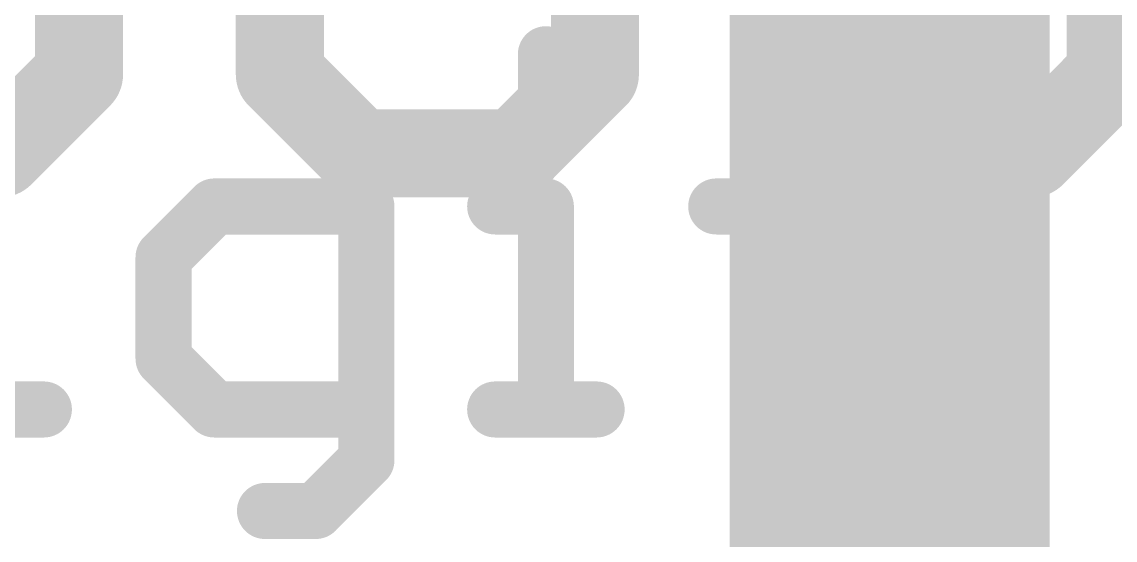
# Model space of a CAD drawing. Extents: x -27 to 80, y -18 to 25.
# Drawn here: x 22.011 to 25.48, y 5.262 to 6.907 of the extents above; entities that cross this region are included whole.
import ezdxf

# ---------------------------------------------------------------- set-up
doc = ezdxf.new("R2010")
doc.units = 0
for name, color, linetype in [('1', 12, 'CONTINUOUS'), ('21', 41, 'CONTINUOUS'), ('22', 40, 'CONTINUOUS')]:
    doc.layers.add(name, color=color, linetype=linetype)

msp = doc.modelspace()

# ---------------------------------------------------------------- linework, layer by layer
at = {"layer": '1', "const_width": 1.016}
msp.add_lwpolyline([(24.765, 0), (24.765, 8.89)], dxfattribs=at)
at = {"layer": '21', "const_width": 0.1778}
for points in [[(23.6738, 6.8039), (23.6738, 6.6429)], [(24.3754, 6.4819), (24.3754, 5.8379)], [(22.6213, 6.3209), (22.4603, 6.1599)], [(23.1044, 6.3209), (22.6213, 6.3209)], [(23.1044, 5.5159), (23.1044, 6.3209)], [(23.5128, 6.3209), (23.6738, 6.3209)], [(23.6738, 6.3209), (23.6738, 5.6769)], [(24.2144, 6.3209), (24.5364, 6.3209)], [(22.4603, 6.1599), (22.4603, 5.8379)], [(22.4603, 5.8379), (22.6213, 5.6769)], [(24.3754, 5.8379), (24.5364, 5.6769)], [(21.7587, 5.6769), (22.0807, 5.6769)], [(22.6213, 5.6769), (23.1044, 5.6769)], [(23.5128, 5.6769), (23.8348, 5.6769)], [(22.9434, 5.3549), (23.1044, 5.5159)], [(22.7823, 5.3549), (22.9434, 5.3549)]]:
    msp.add_lwpolyline(points, dxfattribs=at)
at = {"layer": '21', "const_width": 0.0889}
for points in [[(23.7183, 6.8039, 1), (23.6294, 6.8039)], [(23.6294, 6.6429, 1), (23.7183, 6.6429)], [(24.4199, 6.4819, 1), (24.331, 6.4819)], [(22.6213, 6.3654, 1), (22.6213, 6.2765)], [(22.6528, 6.2895, 1), (22.5899, 6.3523)], [(23.1488, 6.3209, 1), (23.0599, 6.3209)], [(23.1044, 6.2765, 1), (23.1044, 6.3654)], [(23.5128, 6.3654, 1), (23.5128, 6.2765)], [(23.7183, 6.3209, 1), (23.6294, 6.3209)], [(23.6738, 6.2765, 1), (23.6738, 6.3654)], [(24.2144, 6.3654, 1), (24.2144, 6.2765)], [(24.5364, 6.2765, 1), (24.5364, 6.3654)], [(22.5048, 6.1599, 1), (22.4159, 6.1599)], [(22.4289, 6.1913, 1), (22.4918, 6.1285)], [(22.4918, 5.8693, 1), (22.4289, 5.8065)], [(24.4069, 5.8693, 1), (24.344, 5.8065)], [(22.4159, 5.8379, 1), (22.5048, 5.8379)], [(24.331, 5.8379, 1), (24.4199, 5.8379)], [(22.0807, 5.6324, 1), (22.0807, 5.7214)], [(22.6213, 5.7214, 1), (22.6213, 5.6324)], [(23.1044, 5.6324, 1), (23.1044, 5.7214)], [(23.5128, 5.7214, 1), (23.5128, 5.6324)], [(23.8348, 5.6324, 1), (23.8348, 5.7214)], [(22.5899, 5.6455, 1), (22.6528, 5.7083)], [(24.505, 5.6455, 1), (24.5679, 5.7083)], [(23.6294, 5.6769, 1), (23.7183, 5.6769)], [(23.1358, 5.4845, 1), (23.0729, 5.5473)], [(23.0599, 5.5159, 1), (23.1488, 5.5159)], [(22.7823, 5.3993, 1), (22.7823, 5.3104)], [(22.9119, 5.3863, 1), (22.9748, 5.3235)], [(22.9434, 5.3104, 1), (22.9434, 5.3993)]]:
    msp.add_lwpolyline(points, format="xyb", dxfattribs=at)
at = {"layer": '22', "const_width": 0.2794}
for points in [[(22.1922, 7.7396), (22.1922, 6.7397)], [(25.4666, 7.7396), (25.4666, 6.7397)], [(22.8295, 6.9897), (23.0795, 7.2396)], [(23.8294, 7.2396), (23.8294, 6.7397)], [(22.8295, 6.7397), (22.8295, 6.9897)], [(22.1922, 6.7397), (21.9423, 6.4897)], [(23.0795, 6.4897), (22.8295, 6.7397)], [(23.8294, 6.7397), (23.5794, 6.4897)], [(24.7166, 6.4897), (24.4666, 6.7397)], [(25.4666, 6.7397), (25.2166, 6.4897)], [(21.9423, 6.4897), (21.4423, 6.4897)], [(23.5794, 6.4897), (23.0795, 6.4897)], [(25.2166, 6.4897), (24.7166, 6.4897)]]:
    msp.add_lwpolyline(points, dxfattribs=at)
at = {"layer": '22', "const_width": 0.1397}
for points in [[(22.7801, 7.0391, 1), (22.8789, 6.9403)], [(22.2416, 6.6903, 1), (22.1428, 6.7891)], [(22.8789, 6.7891, 1), (22.7801, 6.6903)], [(23.8788, 6.6903, 1), (23.78, 6.7891)], [(24.516, 6.7891, 1), (24.4172, 6.6903)], [(25.5159, 6.6903, 1), (25.4172, 6.7891)], [(22.1224, 6.7397, 1), (22.2621, 6.7397)], [(22.7596, 6.7397, 1), (22.8993, 6.7397)], [(23.7595, 6.7397, 1), (23.8992, 6.7397)], [(25.3967, 6.7397, 1), (25.5364, 6.7397)], [(21.9423, 6.4199, 1), (21.9423, 6.5595)], [(23.0795, 6.5595, 1), (23.0795, 6.4199)], [(23.5794, 6.4199, 1), (23.5794, 6.5595)], [(24.7166, 6.5595, 1), (24.7166, 6.4199)], [(25.2166, 6.4199, 1), (25.2166, 6.5595)], [(21.8929, 6.5391, 1), (21.9917, 6.4403)], [(23.0301, 6.4403, 1), (23.1288, 6.5391)], [(23.53, 6.5391, 1), (23.6288, 6.4403)], [(24.6672, 6.4403, 1), (24.766, 6.5391)], [(25.1672, 6.5391, 1), (25.266, 6.4403)]]:
    msp.add_lwpolyline(points, format="xyb", dxfattribs=at)

doc.saveas('drawing.dxf')
